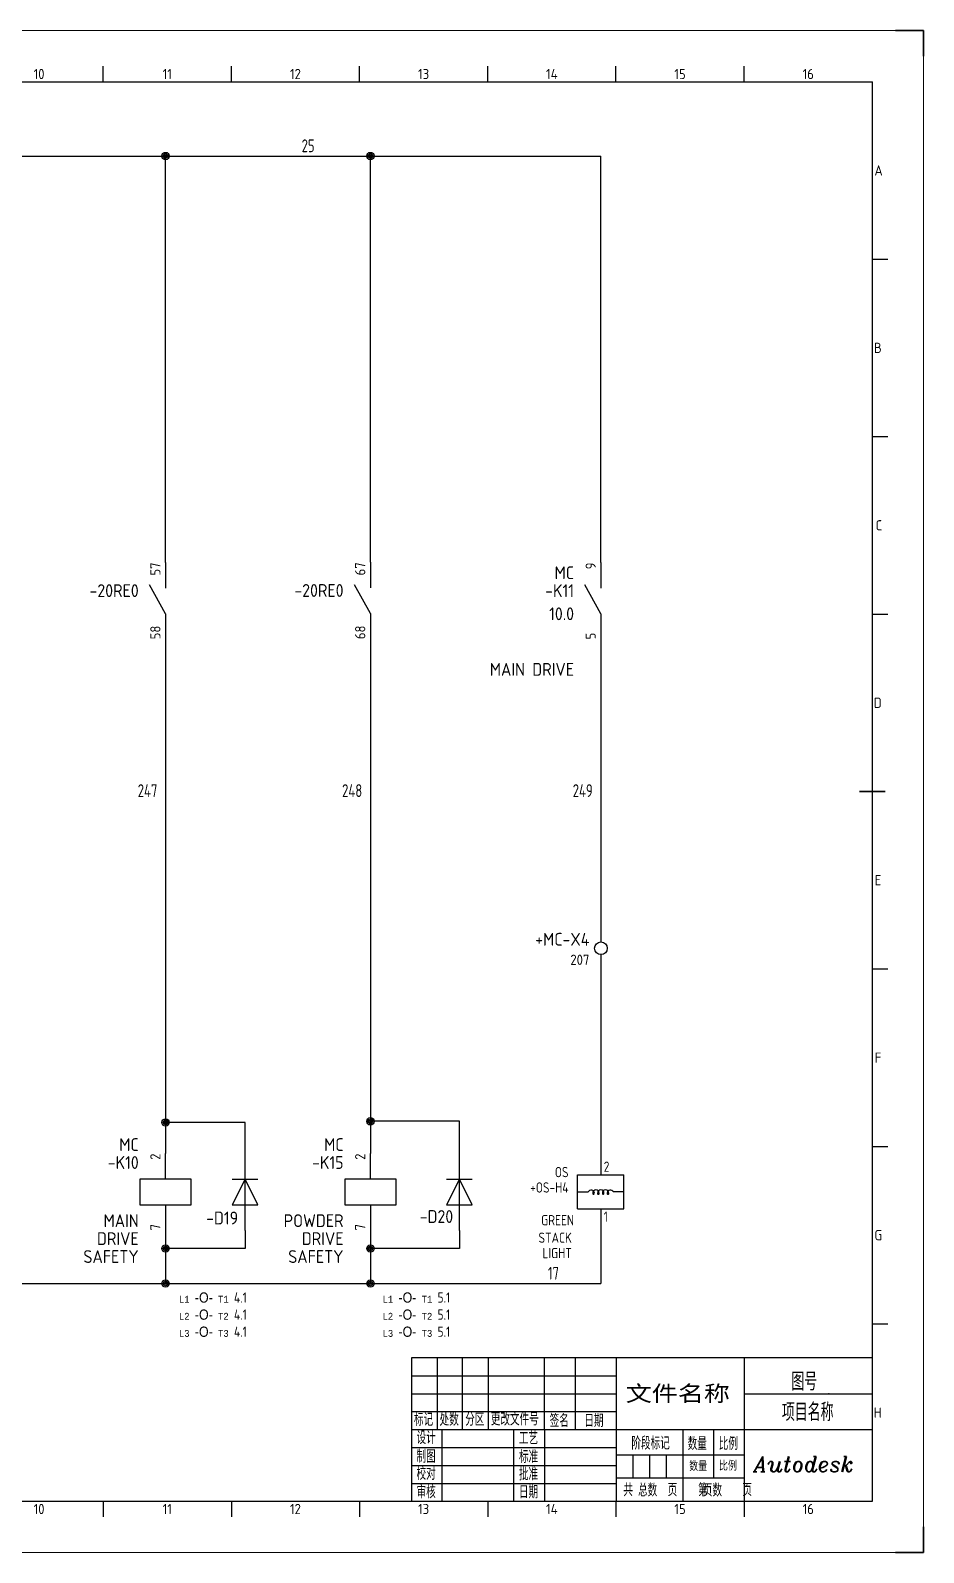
# Model space of a CAD drawing. Header units: millimetres. Extents: x 0 to 841, y 0 to 594.
# Drawn here: x 492 to 841, y 0 to 594 of the extents above; entities that cross this region are included whole.
import ezdxf
from ezdxf.enums import TextEntityAlignment as Align

# ---------------------------------------------------------------- set-up
doc = ezdxf.new("R2010")
doc.units = ezdxf.units.MM
doc.header["$LTSCALE"] = 12
for name, color, linetype in [('AE_BOR', 1, 'Continuous'), ('BLK_0.75mm^2', 7, 'Continuous'), ('BLU_1.0mm^2', 5, 'Continuous'), ('BLU_1.5mm^2', 5, 'Continuous'), ('DESC', 150, 'Continuous'), ('DESCCHILD', 20, 'Continuous'), ('GRN_1.0mm^2', 3, 'Continuous'), ('GRN_2.5mm^2', 3, 'Continuous'), ('LOC', 8, 'Continuous'), ('SYMS', 7, 'Continuous'), ('TAGS', 150, 'Continuous'), ('TERMS', 123, 'Continuous'), ('WIRENO', 72, 'Continuous'), ('XREF', 7, 'Continuous'), ('XREFCHILD', 134, 'Continuous'), ('图框_外框线', 7, 'Continuous'), ('图框_标题栏属性', 1, 'Continuous'), ('图框_标题栏文字', 6, 'Continuous')]:
    doc.layers.add(name, color=color, linetype=linetype)
doc.styles.get("Standard").update_dxf_attribs({"font": 'txt.shx', "bigfont": 'gbcbig.shx'})
doc.styles.add('WD', font='romans.shx', dxfattribs={"bigfont": 'gbcbig.shx'})
doc.styles.add('WD_IEC', font='isocp2.shx', dxfattribs={"width": 0.9, "height": 4, "bigfont": 'gbcbig.shx'})
doc.styles.add('工程字', font='gbenor.shx', dxfattribs={"bigfont": 'gbcbig.shx'})

# ---------------------------------------------------------------- blocks, each defined once
blk = doc.blocks.new('gb_a1')
for p, q in [((20, 574), (821, 574)), ((821, 20), (821, 574)), ((20, 20), (821, 20))]:
    blk.add_line(p, q)
at = {"layer": 'AE_BOR', "color": 1, "lineweight": 15}
for p, q in [((0, 594), (841, 594)), ((841, 594), (841, 0)), ((841, 0), (0, 0))]:
    blk.add_line(p, q, dxfattribs=at)
at = {"layer": 'AE_BOR', "lineweight": 30}
for p, q in [((841, 594), (830, 594)), ((841, 584), (841, 594)), ((841, 0), (841, 10)), ((841, 0), (830, 0))]:
    blk.add_line(p, q, dxfattribs=at)
at = {"layer": 'AE_BOR'}
for p, q in [((520.625, 574), (520.625, 580)), ((570.6875, 574), (570.6875, 580)), ((620.75, 574), (620.75, 580)), ((670.8125, 574), (670.8125, 580)), ((720.875, 574), (720.875, 580)), ((770.9375, 574), (770.9375, 580)), ((821, 504.75), (827, 504.75)), ((821, 435.5), (827, 435.5)), ((821, 366.25), (827, 366.25)), ((821, 227.75), (827, 227.75)), ((821, 158.5), (827, 158.5)), ((821, 89.25), (827, 89.25)), ((520.625, 20), (520.625, 14)), ((570.6875, 20), (570.6875, 14)), ((620.75, 20), (620.75, 14)), ((670.8125, 20), (670.8125, 14)), ((720.875, 20), (720.875, 14)), ((770.9375, 20), (770.9375, 14))]:
    blk.add_line(p, q, dxfattribs=at)
at = {"layer": 'AE_BOR', "color": 2, "lineweight": 30}
blk.add_line((816, 297), (826, 297), dxfattribs=at)
at = {"layer": 'AE_BOR', "style": 'WD_IEC'}
for s, p in [('10', (495.59375, 575)), ('11', (545.65625, 575)), ('12', (595.71875, 575)), ('13', (645.78125, 575)), ('14', (695.84375, 575)), ('15', (745.90625, 575)), ('16', (795.96875, 575)), ('10', (495.59375, 15)), ('11', (545.65625, 15)), ('12', (595.71875, 15)), ('13', (645.78125, 15)), ('14', (695.84375, 15)), ('15', (745.90625, 15)), ('16', (795.96875, 15))]:
    blk.add_text(s, height=4, dxfattribs=at).set_placement(p, align=Align.CENTER)
for s, p in [('A', (825.04762, 539.375)), ('B', (824.66667, 470.125)), ('C', (824.85714, 400.875)), ('D', (824.66667, 331.625)), ('E', (824.47619, 262.375)), ('F', (824.47619, 193.125)), ('G', (824.85714, 123.875)), ('H', (824.66667, 54.625))]:
    blk.add_text(s, height=4, dxfattribs=at).set_placement(p, align=Align.MIDDLE_RIGHT)
blk = doc.blocks.new('HDV1_STACKLIGHT')
at = {"linetype": 'Continuous'}
for p, q in [((-4.54, 3.32), (4.46, 3.32)), ((-4.54, -3.31), (4.46, -3.31))]:
    blk.add_line(p, q, dxfattribs=at)
for p, q in [((-4.54, -3.31), (-4.54, 3.32)), ((4.46, -3.31), (4.46, 3.32))]:
    blk.add_line(p, q)
at = {"layer": 'SYMS'}
for p, q in [((-4.54, 0), (-2.48, 0)), ((4.46, 0), (2.42, 0))]:
    blk.add_line(p, q, dxfattribs=at)
for centre, start, end in [((-1.9, -0.23), 0, 157.6505), ((-0.97, -0.23), 0, 180), ((-0.03, -0.23), 0, 180), ((0.91, -0.23), 0, 180), ((1.85, -0.23), 22.3495, 180)]:
    blk.add_arc(centre, 0.625, start, end, dxfattribs=at)
for centre in [(-1.44, -0.23), (-0.5, -0.23), (0.44, -0.23), (1.38, -0.23)]:
    blk.add_ellipse(centre, major_axis=(0, -0.209), ratio=0.747269, start_param=4.712389, end_param=7.853982, dxfattribs=at)
at = {"style": 'WD_IEC'}
for tag, width, p in [('DESC1', 0.9, (-7.04, 12)), ('DESC2', 0.9, (-7.04, 9)), ('DESC3', 0.9, (-7.04, 6)), ('INST', 0.8, (-7.04, 3)), ('LOC', 0.8, (-7.04, 0)), ('TAG1', 0.9, (-7.04, -3)), ('XREF', 0.8, (-7.04, -6))]:
    blk.add_attdef(tag, text='', height=2, dxfattribs=dict(at, width=width)).set_placement(p, align=Align.RIGHT)
at = {"linetype": 'Continuous', "style": 'WD_IEC', "width": 0.9}
for tag, p in [('TERM01', (-0.04, 4.94)), ('TERM02', (-0.04, -4.81))]:
    blk.add_attdef(tag, text='', height=2, dxfattribs=at).set_placement(p, align=Align.MIDDLE_LEFT)
at = {"style": 'WD_IEC', "flags": 1}
for tag, p, width in [('X2TERM01', (-0.04, 3.32), 0.9), ('FAMILY', (3.47, 1.82), 0.9), ('MFG', (3.47, 1.07), 0.8), ('CAT', (3.47, 0.32), 0.8), ('ASSYCODE', (3.47, -0.43), 0.9), ('X8TERM02', (-0.04, -3.31), 0.9)]:
    blk.add_attdef(tag, p, '', height=0.32, dxfattribs=dict(at, width=width))
blk = doc.blocks.new('VDI1')
for p, q in [((0, 7.5), (0, -7.5)), ((0, -2.5), (-2.5, 2.5)), ((-2.5, 2.5), (2.5, 2.5)), ((2.5, 2.5), (0, -2.5)), ((-2.5, -2.5), (2.5, -2.5))]:
    blk.add_line(p, q)
at = {"style": 'WD_IEC'}
for tag, p in [('INST', (-5.5, 10.25)), ('LOC', (-5.5, 6.75)), ('TAG1', (-5.5, 3.25)), ('DESC1', (-5.5, -6.35)), ('DESC2', (-5.5, -9.85)), ('DESC3', (-5.5, -13.35))]:
    blk.add_attdef(tag, text='', height=2.5, dxfattribs=at).set_placement(p, align=Align.RIGHT)
blk.add_attdef('TERM01', text='', height=2, rotation=90, dxfattribs=at).set_placement((-1, 7.5), align=Align.RIGHT)
at = {"style": 'WD_IEC', "flags": 1}
for tag, p, height in [('X2TERM01', (0, 7.5), 0.32), ('ASSYCODE', (1, -4), 1), ('FAMILY', (1, -5.5), 1), ('X8TERM02', (0, -7.5), 0.32), ('CATDESC', (1, -7), 1)]:
    blk.add_attdef(tag, p, '', height=height, dxfattribs=at)
at = {"style": 'WD_IEC', "flags": 9}
for tag, p in [('MFG', (-5.5, -0.25)), ('CAT', (-5.5, -2.75))]:
    blk.add_attdef(tag, text='', height=1.5, dxfattribs=at).set_placement(p, align=Align.RIGHT)
at = {"style": 'WD_IEC'}
blk.add_attdef('TERM02', (-1, -7.5), '', height=2, rotation=90, dxfattribs=at)
blk = doc.blocks.new('VMS1')
for p, q in [((0, 2.5), (0, 7.5)), ((0, -2.5), (0, -7.5))]:
    blk.add_line(p, q)
blk.add_lwpolyline([(-5, 2.5), (-5, -2.5), (5, -2.5), (5, 2.5)], close=True)
at = {"style": 'WD_IEC'}
for tag, p in [('INST', (-5.25, 11.5)), ('LOC', (-5.25, 8)), ('TAG1', (-5.25, 4.5)), ('DESC1', (-5.25, -6.85)), ('DESC2', (-5.25, -10.35)), ('DESC3', (-5.25, -13.85))]:
    blk.add_attdef(tag, text='', height=2.5, dxfattribs=at).set_placement(p, align=Align.RIGHT)
blk.add_attdef('TERM01', text='', height=2, rotation=90, dxfattribs=at).set_placement((-1, 7.5), align=Align.RIGHT)
at = {"style": 'WD_IEC', "flags": 1}
for tag, p, height in [('X2TERM01', (0, 7.5), 0.32), ('X4LINK', (-5, 0), 0.32), ('X1LINK', (5, 0), 0.32), ('ASSYCODE', (1, -4), 1), ('FAMILY', (1, -5.5), 1), ('X8TERM02', (0, -7.5), 0.32), ('CATDESC', (1, -7), 1)]:
    blk.add_attdef(tag, p, '', height=height, dxfattribs=at)
at = {"style": 'WD_IEC', "flags": 9}
for tag, p in [('MFG', (-6, 1)), ('CAT', (-6, -1.5))]:
    blk.add_attdef(tag, text='', height=1.5, dxfattribs=at).set_placement(p, align=Align.RIGHT)
at = {"style": 'WD_IEC'}
blk.add_attdef('TERM02', (-1, -7.5), '', height=2, rotation=90, dxfattribs=at)
at = {"lineweight": 9, "style": 'WD_IEC'}
for tag, p in [('NO', (-5.5, -16.5)), ('NC', (-5.5, -20))]:
    blk.add_attdef(tag, text='', height=2.5, dxfattribs=at).set_placement(p, align=Align.TOP_RIGHT)
for tag, p in [('XREFNO', (-4, -16.5)), ('XREFNC', (-4, -20))]:
    blk.add_attdef(tag, text='', height=2.5, dxfattribs=at).set_placement(p, align=Align.TOP_LEFT)
blk = doc.blocks.new('VCR21')
for p, q in [((0, 7.5), (0, 2.5)), ((0, -2.5), (-3.125, 3.125)), ((0, -2.5), (0, -7.5))]:
    blk.add_line(p, q)
at = {"style": 'WD_IEC'}
for tag, p in [('INST', (-5.25, 7.75)), ('LOC', (-5.25, 4.25)), ('TAG2', (-5.25, 0.75)), ('XREF', (-5.25, -3.75)), ('DESC1', (-5.25, -7.6)), ('DESC2', (-5.25, -11.1)), ('DESC3', (-5.25, -14.6))]:
    blk.add_attdef(tag, text='', height=2.5, dxfattribs=at).set_placement(p, align=Align.RIGHT)
blk.add_attdef('TERM01', text='', height=2, rotation=90, dxfattribs=at).set_placement((-1, 7.5), align=Align.RIGHT)
at = {"style": 'WD_IEC', "flags": 1}
for tag, p, height in [('X2TERM01', (0, 7.5), 0.32), ('X4LINK', (-2, 0), 0.32), ('X1LINK', (-0.5, 0), 0.32), ('CONTACT', (4, -3.5), 1), ('FAMILY', (4, -5), 1), ('X8TERM02', (0, -7.5), 0.32)]:
    blk.add_attdef(tag, p, '', height=height, dxfattribs=at)
at = {"style": 'WD_IEC'}
blk.add_attdef('TERM02', (-1, -7.5), '', height=2, rotation=90, dxfattribs=at)
blk = doc.blocks.new('VT0002')
blk.add_circle((0, 0), 1.25)
at = {"style": 'WD_IEC'}
for tag, p in [('INST', (-2.25, 7.5)), ('LOC', (-2.25, 4))]:
    blk.add_attdef(tag, text='', height=2.5, dxfattribs=at).set_placement(p, align=Align.RIGHT)
at = {"style": 'WD_IEC', "flags": 1}
for tag, p, height in [('ASSYCODE', (2.75, 10.75), 1), ('CATDESC', (2.75, 9.25), 1), ('MFG', (2.75, 7.25), 1.5), ('CAT', (2.75, 4.75), 1.5), ('X4TERM01', (-1.25, 0), 0.32), ('X4PIN01', (-1.25, 1), 0.4), ('X4TERMDESC01', (-1.25, 0.5), 0.4), ('X2TERM01', (0, 1.25), 0.32), ('X2PIN01', (0, 2.25), 0.4), ('X2TERMDESC01', (0, 1.75), 0.4), ('X8PIN01', (0, -0.25), 0.4), ('X1TERM01', (1.25, 0), 0.32), ('X1PIN01', (1.25, 1), 0.4), ('X1TERMDESC01', (1.25, 0.5), 0.4), ('X8TERM01', (0, -1.25), 0.32), ('X8TERMDESC01', (0, -0.75), 0.4), ('STRIPSEQ', (0, -3), 0.4), ('LINKTERM', (0, -2), 0.4)]:
    blk.add_attdef(tag, p, '', height=height, dxfattribs=at)
at = {"style": 'WD_IEC', "flags": 8}
for tag, height, p in [('TAGSTRIP', 2.5, (-2.25, 0.5)), ('TERM01', 2, (-2.25, -3.25))]:
    blk.add_attdef(tag, text='', height=height, dxfattribs=at).set_placement(p, align=Align.RIGHT)
blk = doc.blocks.new('WD_WNH')
at = {"linetype": 'Continuous', "style": 'WD_IEC', "width": 0.8}
blk.add_attdef('WIRENO', text='', height=2.5, dxfattribs=at).set_placement((0, 0.75), align=Align.CENTER)
at = {"style": 'WD_IEC', "flags": 1}
for tag, p in [('W08USER', (0, 0.375)), ('W04USER', (0, 0.875)), ('W05USER', (0, 0.75)), ('W09USER', (0, 0.25)), ('W03USER', (0, 1)), ('W06USER', (0, 0.625)), ('W07USER', (0, 0.5)), ('W02USER', (0, 1.125)), ('W01USER', (0, 1.25)), ('W10USER', (0, 0.125))]:
    blk.add_attdef(tag, text='', height=0.08, dxfattribs=at).set_placement(p, align=Align.CENTER)
blk = doc.blocks.new('WD_WNV')
at = {"linetype": 'Continuous', "style": 'WD_IEC', "width": 0.8}
blk.add_attdef('WIRENO', text='', height=2.5, dxfattribs=at).set_placement((-1.6, 0), align=Align.MIDDLE_RIGHT)
at = {"style": 'WD_IEC', "flags": 1}
for tag, p in [('W08USER', (-1, 0.375)), ('W04USER', (-1, 0.875)), ('W05USER', (-1, 0.75)), ('W09USER', (-1, 0.25)), ('W03USER', (-1, 1)), ('W06USER', (-1, 0.625)), ('W07USER', (-1, 0.5)), ('W02USER', (-1, 1.125)), ('W01USER', (-1, 1.25)), ('W10USER', (-1, 0.125))]:
    blk.add_attdef(tag, text='', height=0.08, dxfattribs=at).set_placement(p, align=Align.CENTER)
blk = doc.blocks.new('CorpLogoBlock')
at = {"insert": (-46.09, 17.54), "char_height": 6, "width": 37.2055, "attachment_point": 1, "style": '工程字'}
blk.add_mtext('{\\Fitalic|c0;Autodesk}', dxfattribs=at)
blk = doc.blocks.new('GB_TitleBlock')
at = {"lineweight": -3}
for p, q in [((-50, 42), (0, 42)), ((-50, 28), (0, 28))]:
    blk.add_line(p, q, dxfattribs=at)
blk.add_point((-16.99, 42), dxfattribs=at)
at = {"layer": '图框_外框线'}
for p, q in [((-170, 56), (-170, 28)), ((-160, 28), (-160, 56)), ((-150, 56), (-150, 28)), ((-128, 28), (-128, 56)), ((-116, 56), (-116, 28)), ((-100, 56), (-100, 0)), ((-50, 56), (-50, 0)), ((-180, 49), (-100, 49)), ((-180, 42), (-100, 42)), ((-180, 35), (-100, 35)), ((-180, 28), (-50, 28)), ((-168, 0), (-168, 28)), ((-140, 0), (-140, 28)), ((-128, 28), (-128, 0)), ((-74, 28), (-74, 0)), ((-62, 28), (-62, 9)), ((-180, 21), (-100, 21)), ((-50, 18), (-100, 18)), ((-93.5, 18), (-93.5, 9)), ((-87, 18), (-87, 9)), ((-80.5, 18), (-80.5, 9)), ((-180, 14), (-100, 14)), ((-180, 7), (-100, 7)), ((-50, 9), (-100, 9))]:
    blk.add_line(p, q, dxfattribs=at)
blk.add_lwpolyline([(0, 56), (-180, 56), (-180, 0), (0, 0), (0, 56)], dxfattribs=at)
at = {"style": 'WD', "flags": 1}
blk.add_attdef('WD_TB', (-168.38, 50.46), '', height=2, dxfattribs=at)
at = {"layer": '图框_标题栏属性', "style": '工程字'}
for tag, p in [('REV3', (-179.58, 50.91)), ('REV2', (-179.43, 43.49)), ('REV1', (-179.43, 36.77))]:
    blk.add_attdef(tag, p, '', height=3, dxfattribs=at)
for tag, height, width, p, p2 in [('REV3DET', 3, 13.288798, (-148.76, 50.77), (-130.49, 50.77)), ('BY3', 3, 6.930672, (-126.95, 50.77), (-117.42, 50.77)), ('RD3', 3, 9.096075, (-114.66, 50.77), (-102.16, 50.77)), ('REV2DET', 3, 1.39216, (-148.76, 43.77), (-130.49, 43.77)), ('BY2', 3, 6.930672, (-126.95, 43.77), (-117.42, 43.77)), ('RD2', 3, 9.096075, (-114.66, 43.77), (-102.16, 43.77)), ('文件名称', 7, 2.04191, (-96.3, 38.33), (-55.63, 38.33)), ('REV1DET', 3, 13.288798, (-148.76, 36.77), (-130.49, 36.77)), ('BY1', 3, 6.930672, (-126.95, 36.77), (-117.42, 36.77)), ('RD1', 3, 9.096075, (-114.66, 36.77), (-102.16, 36.77))]:
    blk.add_attdef(tag, text='', height=height, dxfattribs=dict(at, width=width)).set_placement(p, p2, align=Align.FIT)
for tag, p in [('图号', (-26.57, 46.93)), ('项目名称', (-25.25, 35.16))]:
    blk.add_attdef(tag, text='', height=7, dxfattribs=at).set_placement(p, align=Align.MIDDLE)
at = {"layer": '图框_标题栏属性', "lineweight": -3}
for tag, p in [('设计', (-163.59, 22.3)), ('工艺', (-123.59, 22.3)), ('制图', (-163.59, 15.3)), ('标准', (-123.59, 15.3)), ('校对', (-163.59, 8.3)), ('批准', (-123.59, 8.3)), ('审核', (-163.59, 1.3)), ('日期', (-123.59, 1.3))]:
    blk.add_attdef(tag, p, '', height=5, dxfattribs=at)
at = {"layer": '图框_标题栏属性', "style": '工程字'}
for tag, height, p in [('数量', 3.5, (-68.02, 13.58)), ('比例', 3.5, (-56.4, 13.74)), ('总数', 5, (-87.74, 4.36)), ('页数', 5, (-62.45, 4.36))]:
    blk.add_attdef(tag, text='', height=height, dxfattribs=at).set_placement(p, align=Align.MIDDLE_CENTER)
at = {"layer": '图框_标题栏文字', "style": '工程字'}
for s, p in [('标记', (-179, 29.44)), ('处数', (-169, 29.44)), ('分区', (-159, 29.44)), ('更改文件号', (-149, 29.59)), ('签名', (-126, 29)), ('日期', (-112.47, 28.98)), ('设计', (-177.99, 22.35)), ('工艺', (-138.02, 22.15)), ('阶段标记', (-94.11, 20.2)), ('数量', (-72.11, 20)), ('比例', (-60, 20)), ('制图', (-178.04, 15.02)), ('标准', (-137.99, 14.92)), ('校对', (-177.99, 8.33)), ('批准', (-138.02, 8.15)), ('审核', (-177.99, 1.15)), ('日期', (-138.02, 1.15)), ('共     页   第     页', (-97.24, 2))]:
    blk.add_text(s, height=5, dxfattribs=at).set_placement(p)
blk = doc.blocks.new('wddot')
for radius in [0.72, 0.449, 0.223]:
    blk.add_circle((0, 0), radius)

msp = doc.modelspace()

# ---------------------------------------------------------------- linework, layer by layer
at = {"layer": 'BLK_0.75mm^2'}
for p, q in [((576.04, 167.86), (545.01, 167.86)), ((576.04, 155.71), (576.04, 167.86)), ((659.73, 168.3), (625, 168.3)), ((659.73, 155.71), (659.73, 168.3)), ((576.04, 125.71), (576.04, 118.67)), ((659.73, 125.71), (659.73, 118.67)), ((576.04, 118.67), (545.01, 118.67)), ((659.73, 118.67), (625, 118.67))]:
    msp.add_line(p, q, dxfattribs=at)
at = {"layer": 'BLU_1.0mm^2'}
for p, q in [((77.08, 545), (715, 544.98)), ((545.01, 386.38), (545.01, 544.99)), ((625, 386.45), (625, 544.99)), ((715, 386.36), (715, 544.98))]:
    msp.add_line(p, q, dxfattribs=at)
at = {"layer": 'BLU_1.5mm^2'}
for p, q in [((625, 356.45), (625, 155.71)), ((545.01, 356.38), (545.01, 155.71)), ((715, 356.36), (715, 238.32)), ((715, 233.32), (715, 147.34))]:
    msp.add_line(p, q, dxfattribs=at)
at = {"layer": 'GRN_1.0mm^2'}
msp.add_line((714.91, 134.09), (714.91, 105), dxfattribs=at)
at = {"layer": 'GRN_2.5mm^2'}
for p, q in [((545.01, 125.71), (545.01, 105)), ((625, 125.71), (625, 105)), ((66.79, 105), (714.91, 105))]:
    msp.add_line(p, q, dxfattribs=at)

# ---------------------------------------------------------------- block references
for name, p in [('gb_a1', (0, 0)), ('CorpLogoBlock', (821, 20))]:
    msp.add_blockref(name, p)
ref = msp.add_blockref('GB_TitleBlock', (821, 20))
ref.add_attrib('页数', '页数', dxfattribs={"layer": '图框_标题栏属性', "height": 5, "style": '工程字'}).set_placement((758.55, 24.36), align=Align.MIDDLE_CENTER)
ref.add_attrib('总数', '总数', dxfattribs={"layer": '图框_标题栏属性', "height": 5, "style": '工程字'}).set_placement((733.26, 24.36), align=Align.MIDDLE_CENTER)
ref.add_attrib('比例', '比例', dxfattribs={"layer": '图框_标题栏属性', "height": 3.5, "style": '工程字'}).set_placement((764.6, 33.74), align=Align.MIDDLE_CENTER)
ref.add_attrib('数量', '数量', dxfattribs={"layer": '图框_标题栏属性', "height": 3.5, "style": '工程字'}).set_placement((752.98, 33.58), align=Align.MIDDLE_CENTER)
ref.add_attrib('项目名称', '项目名称', dxfattribs={"layer": '图框_标题栏属性', "height": 7, "style": '工程字'}).set_placement((795.75, 55.16), align=Align.MIDDLE)
ref.add_attrib('图号', '图号', dxfattribs={"layer": '图框_标题栏属性', "height": 7, "style": '工程字'}).set_placement((794.43, 66.93), align=Align.MIDDLE)
ref.add_attrib('文件名称', '文件名称', dxfattribs={"layer": '图框_标题栏属性', "height": 7, "style": '工程字', "width": 2.04191}).set_placement((724.7, 58.33), (765.37, 58.33), align=Align.FIT)
at = {"layer": 'SYMS', "xscale": 2, "yscale": 2, "zscale": 2}
for p in [(545.01, 544.99), (625, 544.99), (545.01, 167.86), (625, 168.3), (545.01, 118.67), (625, 118.67), (545.01, 105), (625, 105)]:
    msp.add_blockref('wddot', p, dxfattribs=at)
at = {"layer": 'SYMS'}
ref = msp.add_blockref('VCR21', (545.01, 371.38), dxfattribs=dict(at, xscale=2, yscale=2, zscale=2))
ref.add_attrib('TAG2', '-20RE0', dxfattribs={"layer": 'TAGS', "height": 5, "style": 'WD_IEC'}).set_placement((534.51, 372.88), align=Align.RIGHT)
ref.add_attrib('TERM01', '57', dxfattribs={"layer": 'TERMS', "height": 4, "rotation": 90, "style": 'WD_IEC'}).set_placement((543.01, 386.38), align=Align.RIGHT)
ref.add_attrib('TERM02', '58', (543.01, 356.38), dxfattribs={"layer": 'TERMS', "height": 4, "rotation": 90, "style": 'WD_IEC'})
ref = msp.add_blockref('VCR21', (625, 371.45), dxfattribs=dict(at, xscale=2, yscale=2, zscale=2))
ref.add_attrib('TAG2', '-20RE0', dxfattribs={"layer": 'TAGS', "height": 5, "style": 'WD_IEC'}).set_placement((614.5, 372.95), align=Align.RIGHT)
ref.add_attrib('TERM01', '67', dxfattribs={"layer": 'TERMS', "height": 4, "rotation": 90, "style": 'WD_IEC'}).set_placement((623, 386.45), align=Align.RIGHT)
ref.add_attrib('TERM02', '68', (623, 356.45), dxfattribs={"layer": 'TERMS', "height": 4, "rotation": 90, "style": 'WD_IEC'})
ref = msp.add_blockref('VCR21', (715, 371.36), dxfattribs=dict(at, xscale=2, yscale=2, zscale=2))
ref.add_attrib('TAG2', '-K11', dxfattribs={"layer": 'TAGS', "height": 5, "style": 'WD_IEC'}).set_placement((704.5, 372.86), align=Align.RIGHT)
ref.add_attrib('LOC', 'MC', dxfattribs={"layer": 'LOC', "height": 5, "style": 'WD_IEC'}).set_placement((704.5, 379.86), align=Align.RIGHT)
ref.add_attrib('DESC3', 'MAIN DRIVE', dxfattribs={"layer": 'DESCCHILD', "height": 5, "style": 'WD_IEC'}).set_placement((704.5, 342.16), align=Align.RIGHT)
ref.add_attrib('XREF', '10.0', dxfattribs={"layer": 'XREFCHILD', "height": 5, "style": 'WD_IEC'}).set_placement((704.5, 363.86), align=Align.RIGHT)
ref.add_attrib('TERM01', '9', dxfattribs={"layer": 'TERMS', "height": 4, "rotation": 90, "style": 'WD_IEC'}).set_placement((713, 386.36), align=Align.RIGHT)
ref.add_attrib('TERM02', '5', (713, 356.36), dxfattribs={"layer": 'TERMS', "height": 4, "rotation": 90, "style": 'WD_IEC'})
ref = msp.add_blockref('VT0002', (715, 235.83), dxfattribs=dict(at, xscale=2, yscale=2, zscale=2))
ref.add_attrib('TAGSTRIP', '+MC-X4', dxfattribs={"layer": 'TAGS', "height": 5, "style": 'WD_IEC', "flags": 8}).set_placement((710.5, 236.83), align=Align.RIGHT)
ref.add_attrib('TERM01', '207', dxfattribs={"layer": 'TERMS', "height": 4, "style": 'WD_IEC', "flags": 8}).set_placement((710.5, 229.33), align=Align.RIGHT)
ref = msp.add_blockref('VMS1', (545.01, 140.71), dxfattribs=dict(at, xscale=2, yscale=2, zscale=2))
ref.add_attrib('TAG1', '-K10', dxfattribs={"layer": 'TAGS', "height": 5, "style": 'WD_IEC'}).set_placement((534.51, 149.71), align=Align.RIGHT)
ref.add_attrib('LOC', 'MC', dxfattribs={"layer": 'LOC', "height": 5, "style": 'WD_IEC'}).set_placement((534.51, 156.71), align=Align.RIGHT)
ref.add_attrib('DESC1', 'MAIN', dxfattribs={"layer": 'DESC', "height": 5, "style": 'WD_IEC'}).set_placement((534.51, 127.01), align=Align.RIGHT)
ref.add_attrib('DESC2', 'DRIVE', dxfattribs={"layer": 'DESC', "height": 5, "style": 'WD_IEC'}).set_placement((534.51, 120.01), align=Align.RIGHT)
ref.add_attrib('DESC3', 'SAFETY', dxfattribs={"layer": 'DESC', "height": 5, "style": 'WD_IEC'}).set_placement((534.51, 113.01), align=Align.RIGHT)
ref.add_attrib('TERM01', '2', dxfattribs={"layer": 'TERMS', "height": 4, "rotation": 90, "style": 'WD_IEC'}).set_placement((543.01, 155.71), align=Align.RIGHT)
ref.add_attrib('TERM02', '7', (543.01, 125.71), dxfattribs={"layer": 'TERMS', "height": 4, "rotation": 90, "style": 'WD_IEC'})
ref = msp.add_blockref('VMS1', (625, 140.71), dxfattribs=dict(at, xscale=2, yscale=2, zscale=2))
ref.add_attrib('TAG1', '-K15', dxfattribs={"layer": 'TAGS', "height": 5, "style": 'WD_IEC'}).set_placement((614.5, 149.71), align=Align.RIGHT)
ref.add_attrib('LOC', 'MC', dxfattribs={"layer": 'LOC', "height": 5, "style": 'WD_IEC'}).set_placement((614.5, 156.71), align=Align.RIGHT)
ref.add_attrib('DESC1', 'POWDER', dxfattribs={"layer": 'DESC', "height": 5, "style": 'WD_IEC'}).set_placement((614.5, 127.01), align=Align.RIGHT)
ref.add_attrib('DESC2', 'DRIVE', dxfattribs={"layer": 'DESC', "height": 5, "style": 'WD_IEC'}).set_placement((614.5, 120.01), align=Align.RIGHT)
ref.add_attrib('DESC3', 'SAFETY', dxfattribs={"layer": 'DESC', "height": 5, "style": 'WD_IEC'}).set_placement((614.5, 113.01), align=Align.RIGHT)
ref.add_attrib('TERM01', '2', dxfattribs={"layer": 'TERMS', "height": 4, "rotation": 90, "style": 'WD_IEC'}).set_placement((623, 155.71), align=Align.RIGHT)
ref.add_attrib('TERM02', '7', (623, 125.71), dxfattribs={"layer": 'TERMS', "height": 4, "rotation": 90, "style": 'WD_IEC'})
ref = msp.add_blockref('VDI1', (576.04, 140.71), dxfattribs=dict(at, xscale=-2, yscale=2, zscale=2, rotation=180))
ref.add_attrib('TAG1', '-D19', dxfattribs={"layer": 'TAGS', "height": 5, "style": 'WD_IEC'}).set_placement((573.34, 128.06), align=Align.RIGHT)
ref = msp.add_blockref('VDI1', (659.73, 140.71), dxfattribs=dict(at, xscale=-2, yscale=2, zscale=2, rotation=180))
ref.add_attrib('TAG1', '-D20', dxfattribs={"layer": 'TAGS', "height": 5, "style": 'WD_IEC'}).set_placement((657.32, 128.63), align=Align.RIGHT)
ref = msp.add_blockref('HDV1_STACKLIGHT', (715, 140.71), dxfattribs=dict(at, xscale=2, yscale=2, zscale=2))
ref.add_attrib('DESC1', 'GREEN ', dxfattribs={"layer": 'DESC', "height": 4, "style": 'WD_IEC', "width": 0.9}).set_placement((706.56, 127.71), align=Align.RIGHT)
ref.add_attrib('TAG1', '+OS-H4', dxfattribs={"layer": 'TAGS', "height": 4, "style": 'WD_IEC', "width": 0.9}).set_placement((702.35, 140.47), align=Align.RIGHT)
ref.add_attrib('LOC', 'OS', dxfattribs={"layer": 'LOC', "height": 4, "style": 'WD_IEC', "width": 0.9}).set_placement((702.35, 146.47), align=Align.RIGHT)
ref.add_attrib('DESC3', 'LIGHT', dxfattribs={"layer": 'DESC', "height": 4, "style": 'WD_IEC', "width": 0.9}).set_placement((703.64, 114.88), align=Align.RIGHT)
ref.add_attrib('DESC2', 'STACK', dxfattribs={"layer": 'DESC', "height": 4, "style": 'WD_IEC', "width": 0.9}).set_placement((703.64, 120.88), align=Align.RIGHT)
ref.add_attrib('TERM02', '1', dxfattribs={"layer": 'TERMS', "linetype": 'Continuous', "height": 4, "style": 'WD_IEC', "width": 0.9}).set_placement((716.11, 131.09), align=Align.MIDDLE_LEFT)
ref.add_attrib('TERM01', '2', dxfattribs={"layer": 'TERMS', "linetype": 'Continuous', "height": 4, "style": 'WD_IEC', "width": 0.9}).set_placement((716.11, 150.59), align=Align.MIDDLE_LEFT)
at = {"layer": 'WIRENO'}
ref = msp.add_blockref('WD_WNH', (600.68, 544.99), dxfattribs=dict(at, xscale=2, yscale=2, zscale=2))
ref.add_attrib('WIRENO', '25', dxfattribs={"linetype": 'Continuous', "height": 5, "style": 'WD_IEC', "width": 0.8}).set_placement((600.68, 546.49), align=Align.CENTER)
ref = msp.add_blockref('WD_WNV', (545.01, 297.34), dxfattribs=dict(at, xscale=2, yscale=2, zscale=2))
ref.add_attrib('WIRENO', '247', dxfattribs={"linetype": 'Continuous', "height": 5, "style": 'WD_IEC', "width": 0.8}).set_placement((541.81, 297.34), align=Align.MIDDLE_RIGHT)
ref = msp.add_blockref('WD_WNV', (625, 297.34), dxfattribs=dict(at, xscale=2, yscale=2, zscale=2))
ref.add_attrib('WIRENO', '248', dxfattribs={"linetype": 'Continuous', "height": 5, "style": 'WD_IEC', "width": 0.8}).set_placement((621.8, 297.34), align=Align.MIDDLE_RIGHT)
ref = msp.add_blockref('WD_WNV', (715, 297.34), dxfattribs=dict(at, xscale=2, yscale=2, zscale=2))
ref.add_attrib('WIRENO', '249', dxfattribs={"linetype": 'Continuous', "height": 5, "style": 'WD_IEC', "width": 0.8}).set_placement((711.8, 297.34), align=Align.MIDDLE_RIGHT)
ref = msp.add_blockref('WD_WNH', (696.46, 105), dxfattribs=dict(at, xscale=2, yscale=2, zscale=2))
ref.add_attrib('WIRENO', '17', dxfattribs={"linetype": 'Continuous', "height": 5, "style": 'WD_IEC', "width": 0.8}).set_placement((696.46, 106.5), align=Align.CENTER)

# ---------------------------------------------------------------- texts
at = {"layer": 'XREF', "char_height": 4, "attachment_point": 1, "style": 'WD_IEC'}
for s, insert in [('{\\Fmonotxt|c0;\\H0.67x;L1 \\Facaderef|c0;\\H1.493x;-O-} {\\Fmonotxt|c0;\\H0.67x;T1} 4.1\\P{\\Fmonotxt|c0;\\H0.67x;L2 \\Facaderef|c0;\\H1.493x;-O-} {\\Fmonotxt|c0;\\H0.67x;T2} 4.1\\P{\\Fmonotxt|c0;\\H0.67x;L3 \\Facaderef|c0;\\H1.493x;-O-} {\\Fmonotxt|c0;\\H0.67x;T3} 4.1', (550.2, 101.53)), ('{\\Fmonotxt|c0;\\H0.67x;L1 \\Facaderef|c0;\\H1.493x;-O-} {\\Fmonotxt|c0;\\H0.67x;T1} 5.1\\P{\\Fmonotxt|c0;\\H0.67x;L2 \\Facaderef|c0;\\H1.493x;-O-} {\\Fmonotxt|c0;\\H0.67x;T2} 5.1\\P{\\Fmonotxt|c0;\\H0.67x;L3 \\Facaderef|c0;\\H1.493x;-O-} {\\Fmonotxt|c0;\\H0.67x;T3} 5.1', (629.71, 101.53))]:
    msp.add_mtext(s, dxfattribs=dict(at, insert=insert))

doc.saveas('drawing.dxf')
